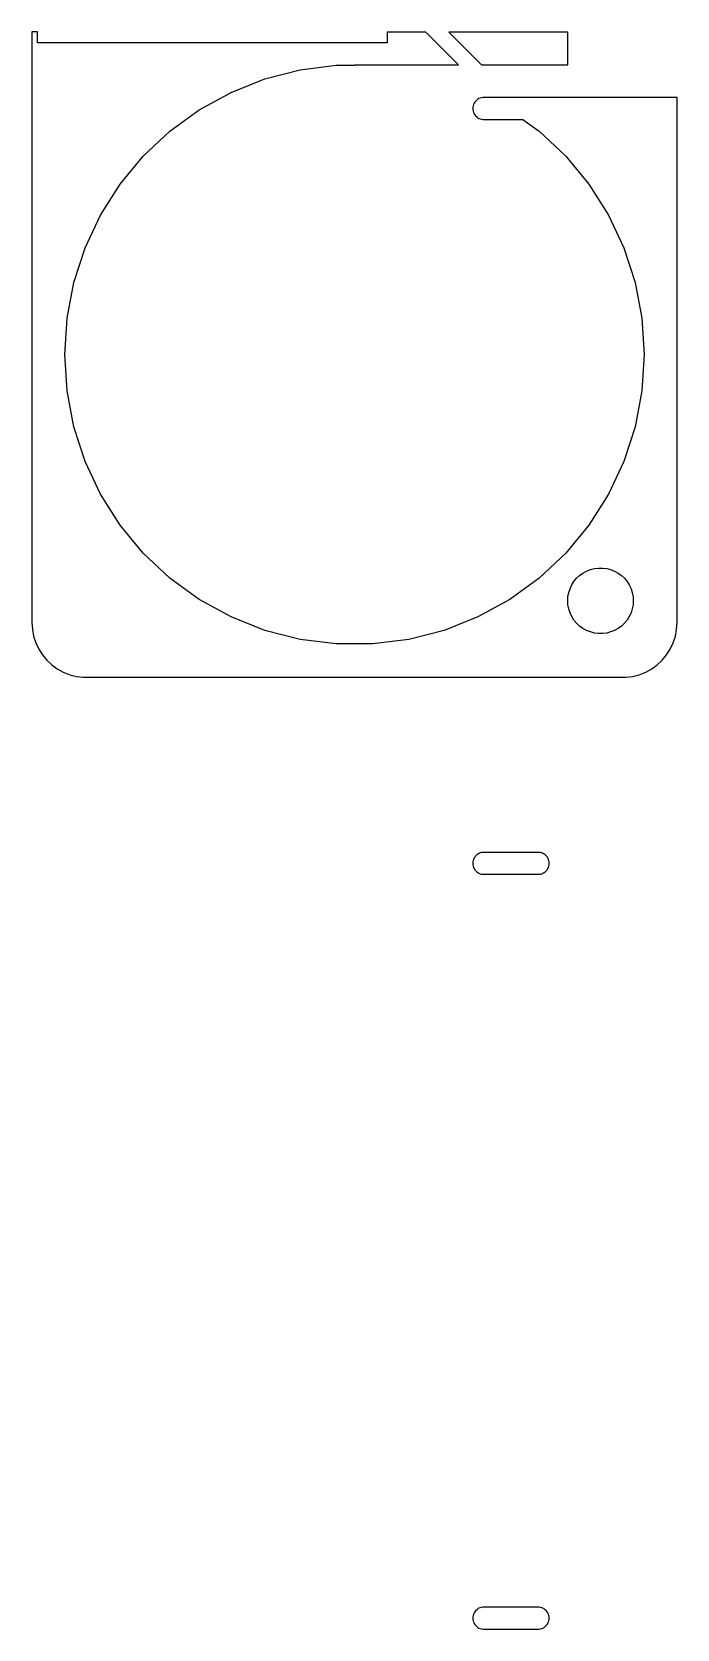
# Model space of a CAD drawing. Header units: metres. Extents: x -30 to 30, y 22 to 168.
import ezdxf

# ---------------------------------------------------------------- set-up
doc = ezdxf.new("R2010")
doc.units = ezdxf.units.M

msp = doc.modelspace()

# ---------------------------------------------------------------- linework, layer by layer
for p, q in [((-29, 167.5), (-29.5, 167.5)), ((-29.5, 167.5), (-29.5, 113.5)), ((-29, 166.5), (-29, 167.5)), ((3, 166.5), (-29, 166.5)), ((6.50986, 167.49), (3, 167.49)), ((3, 167.49), (3, 166.5)), ((9.49998, 164.5), (6.50986, 167.49)), ((19.5, 167.49), (8.63118, 167.49)), ((8.63118, 167.49), (11.6213, 164.5)), ((19.5, 164.5), (19.5, 167.49)), ((-8.18895, 163.203), (-4.96559, 164.031)), ((-4.96559, 164.031), (-1.66394, 164.448)), ((-1.66394, 164.448), (0, 164.448)), ((0, 164.448), (0, 164.5)), ((0, 164.5), (9.49998, 164.5)), ((11.6213, 164.5), (19.5, 164.5)), ((-11.2831, 161.978), (-8.18895, 163.203)), ((-14.1994, 160.375), (-11.2831, 161.978)), ((10.8189, 160.625), (10.811, 160.5)), ((10.8424, 160.749), (10.8189, 160.625)), ((10.8812, 160.868), (10.8424, 160.749)), ((10.9347, 160.982), (10.8812, 160.868)), ((11.002, 161.088), (10.9347, 160.982)), ((11.082, 161.185), (11.002, 161.088)), ((11.1736, 161.271), (11.082, 161.185)), ((11.2752, 161.344), (11.1736, 161.271)), ((11.3852, 161.405), (11.2752, 161.344)), ((11.502, 161.451), (11.3852, 161.405)), ((11.6236, 161.482), (11.502, 161.451)), ((11.7482, 161.498), (11.6236, 161.482)), ((12.561, 161.498), (11.7482, 161.498)), ((29.5, 161.5), (12.561, 161.5)), ((12.561, 161.5), (12.561, 161.498)), ((29.5, 113.5), (29.5, 161.5)), ((-16.8917, 158.419), (-14.1994, 160.375)), ((10.811, 160.5), (10.8189, 160.375)), ((10.8189, 160.375), (10.8424, 160.251)), ((10.8424, 160.251), (10.8812, 160.132)), ((10.8812, 160.132), (10.9347, 160.018)), ((10.9347, 160.018), (11.002, 159.912)), ((11.002, 159.912), (11.082, 159.815)), ((11.082, 159.815), (11.1736, 159.729)), ((11.1736, 159.729), (11.2752, 159.656)), ((11.2752, 159.656), (11.3852, 159.595)), ((11.3852, 159.595), (11.502, 159.549)), ((11.502, 159.549), (11.6236, 159.518)), ((11.6236, 159.518), (11.7482, 159.502)), ((11.7482, 159.502), (15.4006, 159.502)), ((15.4006, 159.502), (16.8917, 158.419)), ((-19.3177, 156.14), (-16.8917, 158.419)), ((16.8917, 158.419), (19.3177, 156.14)), ((-21.4389, 153.576), (-19.3177, 156.14)), ((19.3177, 156.14), (21.4389, 153.576)), ((-23.2221, 150.766), (-21.4389, 153.576)), ((21.4389, 153.576), (23.2221, 150.766)), ((-24.6391, 147.755), (-23.2221, 150.766)), ((23.2221, 150.766), (24.6391, 147.755)), ((-25.6674, 144.59), (-24.6391, 147.755)), ((24.6391, 147.755), (25.6674, 144.59)), ((-26.291, 141.321), (-25.6674, 144.59)), ((25.6674, 144.59), (26.291, 141.321)), ((-26.5, 138), (-26.291, 141.321)), ((26.291, 141.321), (26.5, 138)), ((-26.291, 134.679), (-26.5, 138)), ((26.5, 138), (26.291, 134.679)), ((-25.6674, 131.41), (-26.291, 134.679)), ((26.291, 134.679), (25.6674, 131.41)), ((-24.6391, 128.245), (-25.6674, 131.41)), ((25.6674, 131.41), (24.6391, 128.245)), ((-23.2221, 125.234), (-24.6391, 128.245)), ((24.6391, 128.245), (23.2221, 125.234)), ((-21.4389, 122.424), (-23.2221, 125.234)), ((23.2221, 125.234), (21.4389, 122.424)), ((-19.3177, 119.86), (-21.4389, 122.424)), ((21.4389, 122.424), (19.3177, 119.86)), ((-16.8917, 117.581), (-19.3177, 119.86)), ((19.3177, 119.86), (16.8917, 117.581)), ((21.2227, 118.214), (21.5729, 118.353)), ((21.5729, 118.353), (21.9379, 118.447)), ((21.9379, 118.447), (22.3116, 118.494)), ((22.3116, 118.494), (22.6884, 118.494)), ((22.6884, 118.494), (23.0621, 118.447)), ((23.0621, 118.447), (23.427, 118.353)), ((23.427, 118.353), (23.7773, 118.214)), ((-14.1994, 115.625), (-16.8917, 117.581)), ((16.8917, 117.581), (14.1994, 115.625)), ((19.7107, 116.604), (19.8711, 116.945)), ((19.8711, 116.945), (20.0729, 117.263)), ((20.0729, 117.263), (20.3131, 117.554)), ((20.3131, 117.554), (20.5877, 117.812)), ((20.5877, 117.812), (20.8925, 118.033)), ((20.8925, 118.033), (21.2227, 118.214)), ((23.7773, 118.214), (24.1075, 118.033)), ((24.1075, 118.033), (24.4123, 117.812)), ((24.4123, 117.812), (24.6869, 117.554)), ((24.6869, 117.554), (24.927, 117.263)), ((24.927, 117.263), (25.1289, 116.945)), ((25.1289, 116.945), (25.2893, 116.604)), ((-11.2831, 114.022), (-14.1994, 115.625)), ((14.1994, 115.625), (11.2831, 114.022)), ((19.5, 115.5), (19.5237, 115.876)), ((19.5237, 115.124), (19.5, 115.5)), ((19.5237, 115.876), (19.5942, 116.246)), ((19.5942, 116.246), (19.7107, 116.604)), ((25.2893, 116.604), (25.4057, 116.246)), ((25.4057, 116.246), (25.4763, 115.876)), ((25.4763, 115.876), (25.5, 115.5)), ((25.5, 115.5), (25.4763, 115.124)), ((-8.18895, 112.797), (-11.2831, 114.022)), ((11.2831, 114.022), (8.18895, 112.797)), ((19.5942, 114.754), (19.5237, 115.124)), ((19.7107, 114.396), (19.5942, 114.754)), ((19.8711, 114.055), (19.7107, 114.396)), ((20.0729, 113.737), (19.8711, 114.055)), ((25.1289, 114.055), (24.927, 113.737)), ((25.2893, 114.396), (25.1289, 114.055)), ((25.4057, 114.754), (25.2893, 114.396)), ((25.4763, 115.124), (25.4057, 114.754)), ((-29.5, 113.5), (-29.4606, 112.873)), ((-29.4606, 112.873), (-29.3429, 112.257)), ((-4.96559, 111.969), (-8.18895, 112.797)), ((8.18895, 112.797), (4.96559, 111.969)), ((20.3131, 113.446), (20.0729, 113.737)), ((20.5877, 113.188), (20.3131, 113.446)), ((20.8925, 112.967), (20.5877, 113.188)), ((21.2227, 112.786), (20.8925, 112.967)), ((21.5729, 112.647), (21.2227, 112.786)), ((21.9379, 112.553), (21.5729, 112.647)), ((22.3116, 112.506), (21.9379, 112.553)), ((22.6884, 112.506), (22.3116, 112.506)), ((23.0621, 112.553), (22.6884, 112.506)), ((23.427, 112.647), (23.0621, 112.553)), ((23.7773, 112.786), (23.427, 112.647)), ((24.1075, 112.967), (23.7773, 112.786)), ((24.4123, 113.188), (24.1075, 112.967)), ((24.6869, 113.446), (24.4123, 113.188)), ((24.927, 113.737), (24.6869, 113.446)), ((29.3429, 112.257), (29.4606, 112.873)), ((29.4606, 112.873), (29.5, 113.5)), ((-29.3429, 112.257), (-29.1489, 111.659)), ((-29.1489, 111.659), (-28.8815, 111.091)), ((-28.8815, 111.091), (-28.5451, 110.561)), ((-1.66394, 111.552), (-4.96559, 111.969)), ((1.66394, 111.552), (-1.66394, 111.552)), ((4.96559, 111.969), (1.66394, 111.552)), ((28.5451, 110.561), (28.8815, 111.091)), ((28.8815, 111.091), (29.1489, 111.659)), ((29.1489, 111.659), (29.3429, 112.257)), ((-28.5451, 110.561), (-28.1448, 110.077)), ((-28.1448, 110.077), (-27.6871, 109.647)), ((-27.6871, 109.647), (-27.1791, 109.278)), ((27.1791, 109.278), (27.6871, 109.647)), ((27.6871, 109.647), (28.1448, 110.077)), ((28.1448, 110.077), (28.5451, 110.561)), ((-27.1791, 109.278), (-26.6289, 108.976)), ((-26.6289, 108.976), (-26.0451, 108.745)), ((-26.0451, 108.745), (-25.4369, 108.589)), ((-25.4369, 108.589), (-24.8139, 108.51)), ((-24.8139, 108.51), (24.8139, 108.51)), ((24.8139, 108.51), (25.4369, 108.589)), ((25.4369, 108.589), (26.0451, 108.745)), ((26.0451, 108.745), (26.6289, 108.976)), ((26.6289, 108.976), (27.1791, 109.278)), ((10.9347, 91.9818), (10.8812, 91.8681)), ((11.002, 92.0878), (10.9347, 91.9818)), ((11.082, 92.1845), (11.002, 92.0878)), ((11.1736, 92.2705), (11.082, 92.1845)), ((11.2752, 92.3443), (11.1736, 92.2705)), ((11.3852, 92.4048), (11.2752, 92.3443)), ((11.502, 92.451), (11.3852, 92.4048)), ((11.6236, 92.4823), (11.502, 92.451)), ((11.7482, 92.498), (11.6236, 92.4823)), ((16.8738, 92.498), (11.7482, 92.498)), ((16.9984, 92.4823), (16.8738, 92.498)), ((17.12, 92.451), (16.9984, 92.4823)), ((17.2368, 92.4048), (17.12, 92.451)), ((17.3468, 92.3443), (17.2368, 92.4048)), ((17.4484, 92.2705), (17.3468, 92.3443)), ((17.54, 92.1845), (17.4484, 92.2705)), ((17.62, 92.0878), (17.54, 92.1845)), ((17.6873, 91.9818), (17.62, 92.0878)), ((17.7408, 91.8681), (17.6873, 91.9818)), ((10.8189, 91.6253), (10.811, 91.5)), ((10.811, 91.5), (10.8189, 91.3747)), ((10.8424, 91.7487), (10.8189, 91.6253)), ((10.8189, 91.3747), (10.8424, 91.2513)), ((10.8812, 91.8681), (10.8424, 91.7487)), ((10.8424, 91.2513), (10.8812, 91.1319)), ((10.8812, 91.1319), (10.9347, 91.0182)), ((10.9347, 91.0182), (11.002, 90.9122)), ((11.002, 90.9122), (11.082, 90.8154)), ((11.082, 90.8154), (11.1736, 90.7295)), ((11.1736, 90.7295), (11.2752, 90.6557)), ((11.2752, 90.6557), (11.3852, 90.5952)), ((11.3852, 90.5952), (11.502, 90.5489)), ((11.502, 90.5489), (11.6236, 90.5177)), ((16.9984, 90.5177), (17.12, 90.5489)), ((17.12, 90.5489), (17.2368, 90.5952)), ((17.2368, 90.5952), (17.3468, 90.6557)), ((17.3468, 90.6557), (17.4484, 90.7295)), ((17.4484, 90.7295), (17.54, 90.8154)), ((17.54, 90.8154), (17.62, 90.9122)), ((17.62, 90.9122), (17.6873, 91.0182)), ((17.6873, 91.0182), (17.7408, 91.1319)), ((17.7796, 91.7487), (17.7408, 91.8681)), ((17.7408, 91.1319), (17.7796, 91.2513)), ((17.8031, 91.6253), (17.7796, 91.7487)), ((17.7796, 91.2513), (17.8031, 91.3747)), ((17.811, 91.5), (17.8031, 91.6253)), ((17.8031, 91.3747), (17.811, 91.5)), ((11.6236, 90.5177), (11.7482, 90.502)), ((11.7482, 90.502), (16.8738, 90.502)), ((16.8738, 90.502), (16.9984, 90.5177)), ((11.3852, 23.4048), (11.2752, 23.3443)), ((11.502, 23.451), (11.3852, 23.4048)), ((11.6236, 23.4823), (11.502, 23.451)), ((11.7482, 23.498), (11.6236, 23.4823)), ((16.8738, 23.498), (11.7482, 23.498)), ((16.9984, 23.4823), (16.8738, 23.498)), ((17.12, 23.451), (16.9984, 23.4823)), ((17.2368, 23.4048), (17.12, 23.451)), ((17.3468, 23.3443), (17.2368, 23.4048)), ((10.8189, 22.6253), (10.811, 22.5)), ((10.811, 22.5), (10.8189, 22.3747)), ((10.8424, 22.7487), (10.8189, 22.6253)), ((10.8189, 22.3747), (10.8424, 22.2513)), ((10.8812, 22.8681), (10.8424, 22.7487)), ((10.8424, 22.2513), (10.8812, 22.1319)), ((10.9347, 22.9818), (10.8812, 22.8681)), ((10.8812, 22.1319), (10.9347, 22.0182)), ((11.002, 23.0878), (10.9347, 22.9818)), ((10.9347, 22.0182), (11.002, 21.9122)), ((11.082, 23.1845), (11.002, 23.0878)), ((11.002, 21.9122), (11.082, 21.8154)), ((11.1736, 23.2705), (11.082, 23.1845)), ((11.2752, 23.3443), (11.1736, 23.2705)), ((17.4484, 23.2705), (17.3468, 23.3443)), ((17.54, 23.1845), (17.4484, 23.2705)), ((17.62, 23.0878), (17.54, 23.1845)), ((17.54, 21.8154), (17.62, 21.9122)), ((17.6873, 22.9818), (17.62, 23.0878)), ((17.62, 21.9122), (17.6873, 22.0182)), ((17.7408, 22.8681), (17.6873, 22.9818)), ((17.6873, 22.0182), (17.7408, 22.1319)), ((17.7796, 22.7487), (17.7408, 22.8681)), ((17.7408, 22.1319), (17.7796, 22.2513)), ((17.8031, 22.6253), (17.7796, 22.7487)), ((17.7796, 22.2513), (17.8031, 22.3747)), ((17.811, 22.5), (17.8031, 22.6253)), ((17.8031, 22.3747), (17.811, 22.5)), ((11.082, 21.8154), (11.1736, 21.7295)), ((11.1736, 21.7295), (11.2752, 21.6557)), ((11.2752, 21.6557), (11.3852, 21.5952)), ((11.3852, 21.5952), (11.502, 21.5489)), ((11.502, 21.5489), (11.6236, 21.5177)), ((11.6236, 21.5177), (11.7482, 21.502)), ((11.7482, 21.502), (16.8738, 21.502)), ((16.8738, 21.502), (16.9984, 21.5177)), ((16.9984, 21.5177), (17.12, 21.5489)), ((17.12, 21.5489), (17.2368, 21.5952)), ((17.2368, 21.5952), (17.3468, 21.6557)), ((17.3468, 21.6557), (17.4484, 21.7295)), ((17.4484, 21.7295), (17.54, 21.8154))]:
    msp.add_line(p, q)

doc.saveas('drawing.dxf')
